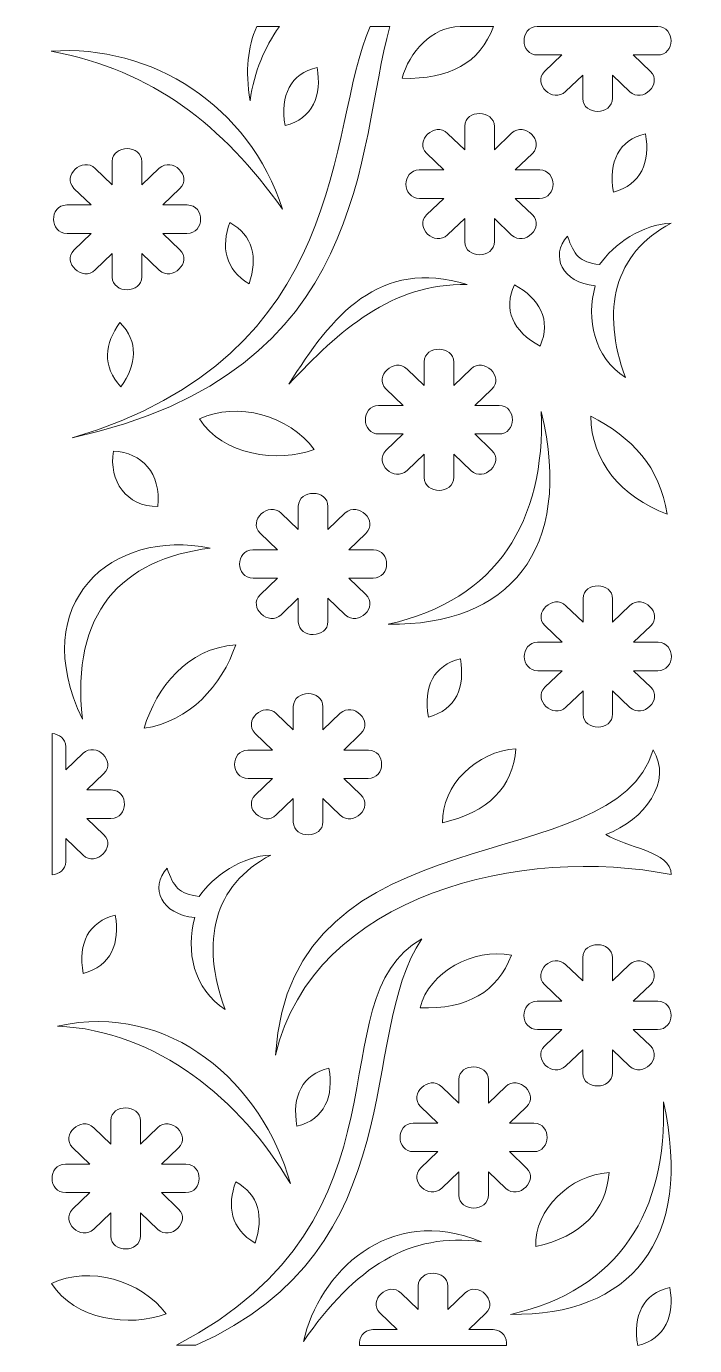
# Model space of a CAD drawing. Header units: centimetres. Extents: x -50 to 50, y -59 to 59.
# Drawn here: x -15.9 to 12.8, y 2.3 to 58.9 of the extents above; entities that cross this region are included whole.
import ezdxf

# ---------------------------------------------------------------- set-up
doc = ezdxf.new("R2010")
doc.units = ezdxf.units.CM
doc.header["$MEASUREMENT"] = 0
doc.layers.add('layer 1', color=7, linetype='Continuous')

msp = doc.modelspace()

# ---------------------------------------------------------------- linework, layer by layer
at = {"layer": 'layer 1', "color": 230, "lineweight": 9}
for points, knots in [([(-0.27877, 58.93306), (-1.72172, 53.65183), (-1.04862, 44.09969), (-13.89633, 41.28181), (-13.89633, 41.28181), (-1.88426, 44.84867), (-3.02375, 54.50193), (-1.1212, 58.93676), (-1.1212, 58.93676), (-1.1212, 58.93676), (-0.27877, 58.93306), (-0.27877, 58.93306)], [0, 0, 0, 0, 0.25, 0.25, 0.25, 0.25, 0.5, 0.5, 0.5, 0.5, 1, 1, 1, 1]), ([(-5.00724, 58.93885), (-5.66225, 57.97705), (-6.07431, 57.063), (-6.26466, 55.73972), (-6.26466, 55.73972), (-6.47348, 57.10562), (-6.36924, 58.00901), (-5.97789, 58.93997), (-5.97789, 58.93997), (-5.97789, 58.93997), (-5.00724, 58.93885), (-5.00724, 58.93885)], [0, 0, 0, 0, 0.25, 0.25, 0.25, 0.25, 0.5, 0.5, 0.5, 0.5, 1, 1, 1, 1]), ([(0.25876, 56.71321), (2.28162, 56.65053), (3.58669, 57.36659), (4.174, 58.93397), (4.174, 58.93397), (4.174, 58.93397), (2.73642, 58.93427), (2.73642, 58.93427), (2.73642, 58.93427), (1.53901, 58.93452), (0.53708, 57.81636), (0.25876, 56.71321)], [0, 0, 0, 0, 0.25, 0.25, 0.25, 0.25, 0.5, 0.5, 0.5, 0.5, 1, 1, 1, 1]), ([(10.1653, 58.9338), (10.1653, 58.9338), (7.09735, 58.9338), (7.09735, 58.9338), (7.09735, 58.9338), (7.09735, 58.9338), (6.04757, 58.9338), (6.04757, 58.9338), (6.04757, 58.9338), (5.28051, 58.91382), (5.29348, 57.71284), (6.063, 57.71284), (6.063, 57.71284), (6.063, 57.71284), (7.09734, 57.71284), (7.09734, 57.71284), (7.09734, 57.71284), (7.09734, 57.71284), (6.35504, 56.99966), (6.35504, 56.99966), (6.35504, 56.99966), (5.82734, 56.46442), (6.72039, 55.62399), (7.26455, 56.14679), (7.26455, 56.14679), (7.26455, 56.14679), (7.99592, 56.84949), (7.99592, 56.84949), (7.99592, 56.84949), (7.99592, 56.84949), (7.99592, 55.84089), (7.99592, 55.84089), (7.99592, 55.84089), (8.0167, 55.10391), (9.26672, 55.11637), (9.26672, 55.85572), (9.26672, 55.85572), (9.26672, 55.85572), (9.26672, 56.8495), (9.26672, 56.8495), (9.26672, 56.8495), (9.26672, 56.8495), (10.00902, 56.1363), (10.00902, 56.1363), (10.00902, 56.1363), (10.56609, 55.6293), (11.44083, 56.48733), (10.8967, 57.01012), (10.8967, 57.01012), (10.8967, 57.01012), (10.16531, 57.71284), (10.16531, 57.71284), (10.16531, 57.71284), (10.16531, 57.71284), (11.19966, 57.71284), (11.19966, 57.71284), (11.19966, 57.71284), (11.96917, 57.71284), (11.98216, 58.91382), (11.21509, 58.9338), (11.21509, 58.9338), (11.21509, 58.9338), (10.1653, 58.9338), (10.1653, 58.9338)], [0, 0, 0, 0, 0.05882353, 0.05882353, 0.05882353, 0.05882353, 0.11764706, 0.11764706, 0.11764706, 0.11764706, 0.17647059, 0.17647059, 0.17647059, 0.17647059, 0.23529412, 0.23529412, 0.23529412, 0.23529412, 0.29411765, 0.29411765, 0.29411765, 0.29411765, 0.35294118, 0.35294118, 0.35294118, 0.35294118, 0.41176471, 0.41176471, 0.41176471, 0.41176471, 0.47058824, 0.47058824, 0.47058824, 0.47058824, 0.52941176, 0.52941176, 0.52941176, 0.52941176, 0.58823529, 0.58823529, 0.58823529, 0.58823529, 0.64705882, 0.64705882, 0.64705882, 0.64705882, 0.70588235, 0.70588235, 0.70588235, 0.70588235, 0.76470588, 0.76470588, 0.76470588, 0.76470588, 0.82352941, 0.82352941, 0.82352941, 0.82352941, 0.88235294, 0.88235294, 0.88235294, 0.88235294, 1, 1, 1, 1]), ([(-14.79684, 57.87332), (-10.49512, 58.19495), (-6.29611, 55.53667), (-4.87497, 51.09894), (-4.87497, 51.09894), (-7.47031, 54.71029), (-10.38975, 57.04891), (-14.79684, 57.87332)], [0, 0, 0, 0, 0.33333333, 0.33333333, 0.33333333, 0.33333333, 1, 1, 1, 1]), ([(-4.76106, 54.68207), (-3.57064, 54.98423), (-3.17403, 55.98635), (-3.39073, 57.17419), (-3.39073, 57.17419), (-4.51949, 56.9102), (-4.99869, 55.98446), (-4.76106, 54.68207)], [0, 0, 0, 0, 0.33333333, 0.33333333, 0.33333333, 0.33333333, 1, 1, 1, 1]), ([(4.20764, 50.69799), (4.20764, 50.69799), (4.20764, 49.70421), (4.20764, 49.70421), (4.20764, 49.70421), (4.20764, 48.96487), (2.95762, 48.9524), (2.93685, 49.68938), (2.93685, 49.68938), (2.93685, 49.68938), (2.93685, 50.69798), (2.93685, 50.69798), (2.93685, 50.69798), (2.93685, 50.69798), (2.20546, 49.99528), (2.20546, 49.99528), (2.20546, 49.99528), (1.66132, 49.47248), (0.76826, 50.31292), (1.29596, 50.84815), (1.29596, 50.84815), (1.29596, 50.84815), (2.03826, 51.56134), (2.03826, 51.56134), (2.03826, 51.56134), (2.03826, 51.56134), (1.00392, 51.56133), (1.00392, 51.56133), (1.00392, 51.56133), (0.2344, 51.56133), (0.22143, 52.76233), (0.98849, 52.78229), (0.98849, 52.78229), (0.98849, 52.78229), (2.03828, 52.78229), (2.03828, 52.78229), (2.03828, 52.78229), (2.03828, 52.78229), (1.29595, 53.49548), (1.29595, 53.49548), (1.29595, 53.49548), (0.76824, 54.0307), (1.66131, 54.87113), (2.20545, 54.34834), (2.20545, 54.34834), (2.20545, 54.34834), (2.93685, 53.64563), (2.93685, 53.64563), (2.93685, 53.64563), (2.93685, 53.64563), (2.93685, 54.65424), (2.93685, 54.65424), (2.93685, 54.65424), (2.95762, 55.39122), (4.20764, 55.37875), (4.20764, 54.63941), (4.20764, 54.63941), (4.20764, 54.63941), (4.20764, 53.64563), (4.20764, 53.64563), (4.20764, 53.64563), (4.20764, 53.64563), (4.94995, 54.35882), (4.94995, 54.35882), (4.94995, 54.35882), (5.50702, 54.86584), (6.38176, 54.00779), (5.83762, 53.485), (5.83762, 53.485), (5.83762, 53.485), (5.10622, 52.78229), (5.10622, 52.78229), (5.10622, 52.78229), (5.10622, 52.78229), (6.15601, 52.78229), (6.15601, 52.78229), (6.15601, 52.78229), (6.92308, 52.76233), (6.9101, 51.56133), (6.14058, 51.56133), (6.14058, 51.56133), (6.14058, 51.56133), (5.10623, 51.56133), (5.10623, 51.56133), (5.10623, 51.56133), (5.10623, 51.56133), (5.83762, 50.85862), (5.83762, 50.85862), (5.83762, 50.85862), (6.38175, 50.33582), (5.50701, 49.47779), (4.94994, 49.98479), (4.94994, 49.98479), (4.94994, 49.98479), (4.20764, 50.69799), (4.20764, 50.69799)], [0, 0, 0, 0, 0.04, 0.04, 0.04, 0.04, 0.08, 0.08, 0.08, 0.08, 0.12, 0.12, 0.12, 0.12, 0.16, 0.16, 0.16, 0.16, 0.2, 0.2, 0.2, 0.2, 0.24, 0.24, 0.24, 0.24, 0.28, 0.28, 0.28, 0.28, 0.32, 0.32, 0.32, 0.32, 0.36, 0.36, 0.36, 0.36, 0.4, 0.4, 0.4, 0.4, 0.44, 0.44, 0.44, 0.44, 0.48, 0.48, 0.48, 0.48, 0.52, 0.52, 0.52, 0.52, 0.56, 0.56, 0.56, 0.56, 0.6, 0.6, 0.6, 0.6, 0.64, 0.64, 0.64, 0.64, 0.68, 0.68, 0.68, 0.68, 0.72, 0.72, 0.72, 0.72, 0.76, 0.76, 0.76, 0.76, 0.8, 0.8, 0.8, 0.8, 0.84, 0.84, 0.84, 0.84, 0.88, 0.88, 0.88, 0.88, 0.92, 0.92, 0.92, 0.92, 1, 1, 1, 1]), ([(-10.90265, 49.1931), (-10.90265, 49.1931), (-10.90265, 48.19931), (-10.90265, 48.19931), (-10.90265, 48.19931), (-10.90265, 47.45997), (-12.15267, 47.44751), (-12.17344, 48.18449), (-12.17344, 48.18449), (-12.17344, 48.18449), (-12.17344, 49.19309), (-12.17344, 49.19309), (-12.17344, 49.19309), (-12.17344, 49.19309), (-12.90483, 48.49039), (-12.90483, 48.49039), (-12.90483, 48.49039), (-13.44897, 47.96759), (-14.34203, 48.80802), (-13.81433, 49.34325), (-13.81433, 49.34325), (-13.81433, 49.34325), (-13.07203, 50.05644), (-13.07203, 50.05644), (-13.07203, 50.05644), (-13.07203, 50.05644), (-14.10637, 50.05644), (-14.10637, 50.05644), (-14.10637, 50.05644), (-14.87589, 50.05644), (-14.88886, 51.25743), (-14.1218, 51.27739), (-14.1218, 51.27739), (-14.1218, 51.27739), (-13.07201, 51.27739), (-13.07201, 51.27739), (-13.07201, 51.27739), (-13.07201, 51.27739), (-13.81433, 51.99058), (-13.81433, 51.99058), (-13.81433, 51.99058), (-14.34205, 52.52581), (-13.44897, 53.36624), (-12.90484, 52.84344), (-12.90484, 52.84344), (-12.90484, 52.84344), (-12.17344, 52.14074), (-12.17344, 52.14074), (-12.17344, 52.14074), (-12.17344, 52.14074), (-12.17344, 53.14934), (-12.17344, 53.14934), (-12.17344, 53.14934), (-12.15267, 53.88633), (-10.90265, 53.87385), (-10.90265, 53.13451), (-10.90265, 53.13451), (-10.90265, 53.13451), (-10.90265, 52.14074), (-10.90265, 52.14074), (-10.90265, 52.14074), (-10.90265, 52.14074), (-10.16034, 52.85393), (-10.16034, 52.85393), (-10.16034, 52.85393), (-9.60326, 53.36094), (-8.72853, 52.5029), (-9.27267, 51.9801), (-9.27267, 51.9801), (-9.27267, 51.9801), (-10.00407, 51.27739), (-10.00407, 51.27739), (-10.00407, 51.27739), (-10.00407, 51.27739), (-8.95428, 51.27739), (-8.95428, 51.27739), (-8.95428, 51.27739), (-8.18721, 51.25743), (-8.20018, 50.05644), (-8.96971, 50.05644), (-8.96971, 50.05644), (-8.96971, 50.05644), (-10.00406, 50.05644), (-10.00406, 50.05644), (-10.00406, 50.05644), (-10.00406, 50.05644), (-9.27267, 49.35373), (-9.27267, 49.35373), (-9.27267, 49.35373), (-8.72853, 48.83093), (-9.60328, 47.9729), (-10.16035, 48.4799), (-10.16035, 48.4799), (-10.16035, 48.4799), (-10.90265, 49.1931), (-10.90265, 49.1931)], [0, 0, 0, 0, 0.04, 0.04, 0.04, 0.04, 0.08, 0.08, 0.08, 0.08, 0.12, 0.12, 0.12, 0.12, 0.16, 0.16, 0.16, 0.16, 0.2, 0.2, 0.2, 0.2, 0.24, 0.24, 0.24, 0.24, 0.28, 0.28, 0.28, 0.28, 0.32, 0.32, 0.32, 0.32, 0.36, 0.36, 0.36, 0.36, 0.4, 0.4, 0.4, 0.4, 0.44, 0.44, 0.44, 0.44, 0.48, 0.48, 0.48, 0.48, 0.52, 0.52, 0.52, 0.52, 0.56, 0.56, 0.56, 0.56, 0.6, 0.6, 0.6, 0.6, 0.64, 0.64, 0.64, 0.64, 0.68, 0.68, 0.68, 0.68, 0.72, 0.72, 0.72, 0.72, 0.76, 0.76, 0.76, 0.76, 0.8, 0.8, 0.8, 0.8, 0.84, 0.84, 0.84, 0.84, 0.88, 0.88, 0.88, 0.88, 0.92, 0.92, 0.92, 0.92, 1, 1, 1, 1]), ([(9.31561, 51.83352), (10.50603, 52.13568), (10.90264, 53.1378), (10.68594, 54.32564), (10.68594, 54.32564), (9.55718, 54.06165), (9.07798, 53.13591), (9.31561, 51.83352)], [0, 0, 0, 0, 0.33333333, 0.33333333, 0.33333333, 0.33333333, 1, 1, 1, 1]), ([(-6.3025, 47.89166), (-5.93529, 49.02804), (-6.12286, 49.96455), (-7.13449, 50.52484), (-7.13449, 50.52484), (-7.5102, 49.48277), (-7.34603, 48.50657), (-6.3025, 47.89166)], [0, 0, 0, 0, 0.33333333, 0.33333333, 0.33333333, 0.33333333, 1, 1, 1, 1]), ([(8.72248, 48.71578), (7.82017, 48.836), (7.63626, 49.1261), (7.34116, 49.93843), (7.34116, 49.93843), (6.58837, 49.08202), (7.09501, 47.95034), (8.53637, 47.81104), (8.53637, 47.81104), (8.12671, 46.38175), (8.48548, 44.74338), (9.82816, 43.86759), (9.82816, 43.86759), (8.76732, 46.78307), (9.32486, 49.19338), (11.78578, 50.49757), (11.78578, 50.49757), (10.56826, 50.44721), (9.30354, 49.59452), (8.72248, 48.71578)], [0, 0, 0, 0, 0.16666667, 0.16666667, 0.16666667, 0.16666667, 0.33333333, 0.33333333, 0.33333333, 0.33333333, 0.5, 0.5, 0.5, 0.5, 0.66666667, 0.66666667, 0.66666667, 0.66666667, 1, 1, 1, 1]), ([(-4.59619, 43.58102), (-2.78788, 46.51808), (-0.71774, 49.0299), (3.03853, 47.85994), (3.03853, 47.85994), (-0.17562, 47.93397), (-2.47597, 45.87435), (-4.59619, 43.58102)], [0, 0, 0, 0, 0.33333333, 0.33333333, 0.33333333, 0.33333333, 1, 1, 1, 1]), ([(6.1659, 45.22397), (6.67137, 46.34331), (6.13473, 47.27796), (5.07067, 47.84865), (5.07067, 47.84865), (4.57377, 46.80133), (4.99921, 45.84968), (6.1659, 45.22397)], [0, 0, 0, 0, 0.33333333, 0.33333333, 0.33333333, 0.33333333, 1, 1, 1, 1]), ([(-11.79787, 43.47041), (-11.12114, 44.45441), (-11.03317, 45.40546), (-11.84243, 46.23155), (-11.84243, 46.23155), (-12.50035, 45.34036), (-12.62208, 44.35797), (-11.79787, 43.47041)], [0, 0, 0, 0, 0.33333333, 0.33333333, 0.33333333, 0.33333333, 1, 1, 1, 1]), ([(2.46669, 40.58673), (2.46669, 40.58673), (2.46669, 39.59295), (2.46669, 39.59295), (2.46669, 39.59295), (2.46669, 38.85361), (1.21667, 38.84114), (1.19589, 39.57813), (1.19589, 39.57813), (1.19589, 39.57813), (1.19589, 40.58673), (1.19589, 40.58673), (1.19589, 40.58673), (1.19589, 40.58673), (0.4645, 39.88402), (0.4645, 39.88402), (0.4645, 39.88402), (-0.07963, 39.36123), (-0.97269, 40.20166), (-0.44499, 40.73689), (-0.44499, 40.73689), (-0.44499, 40.73689), (0.29731, 41.45008), (0.29731, 41.45008), (0.29731, 41.45008), (0.29731, 41.45008), (-0.73703, 41.45007), (-0.73703, 41.45007), (-0.73703, 41.45007), (-1.50655, 41.45007), (-1.51953, 42.65107), (-0.75246, 42.67103), (-0.75246, 42.67103), (-0.75246, 42.67103), (0.29732, 42.67103), (0.29732, 42.67103), (0.29732, 42.67103), (0.29732, 42.67103), (-0.445, 43.38422), (-0.445, 43.38422), (-0.445, 43.38422), (-0.97271, 43.91945), (-0.07964, 44.75987), (0.4645, 44.23708), (0.4645, 44.23708), (0.4645, 44.23708), (1.1959, 43.53437), (1.1959, 43.53437), (1.1959, 43.53437), (1.1959, 43.53437), (1.19589, 44.54298), (1.19589, 44.54298), (1.19589, 44.54298), (1.21667, 45.27996), (2.46669, 45.26749), (2.46669, 44.52815), (2.46669, 44.52815), (2.46669, 44.52815), (2.46669, 43.53437), (2.46669, 43.53437), (2.46669, 43.53437), (2.46669, 43.53437), (3.209, 44.24757), (3.209, 44.24757), (3.209, 44.24757), (3.76607, 44.75458), (4.64081, 43.89653), (4.09667, 43.37374), (4.09667, 43.37374), (4.09667, 43.37374), (3.36527, 42.67103), (3.36527, 42.67103), (3.36527, 42.67103), (3.36527, 42.67103), (4.41506, 42.67103), (4.41506, 42.67103), (4.41506, 42.67103), (5.18212, 42.65107), (5.16915, 41.45007), (4.39963, 41.45007), (4.39963, 41.45007), (4.39963, 41.45007), (3.36528, 41.45007), (3.36528, 41.45007), (3.36528, 41.45007), (3.36528, 41.45007), (4.09666, 40.74736), (4.09666, 40.74736), (4.09666, 40.74736), (4.6408, 40.22457), (3.76606, 39.36653), (3.20898, 39.87354), (3.20898, 39.87354), (3.20898, 39.87354), (2.46669, 40.58673), (2.46669, 40.58673)], [0, 0, 0, 0, 0.04, 0.04, 0.04, 0.04, 0.08, 0.08, 0.08, 0.08, 0.12, 0.12, 0.12, 0.12, 0.16, 0.16, 0.16, 0.16, 0.2, 0.2, 0.2, 0.2, 0.24, 0.24, 0.24, 0.24, 0.28, 0.28, 0.28, 0.28, 0.32, 0.32, 0.32, 0.32, 0.36, 0.36, 0.36, 0.36, 0.4, 0.4, 0.4, 0.4, 0.44, 0.44, 0.44, 0.44, 0.48, 0.48, 0.48, 0.48, 0.52, 0.52, 0.52, 0.52, 0.56, 0.56, 0.56, 0.56, 0.6, 0.6, 0.6, 0.6, 0.64, 0.64, 0.64, 0.64, 0.68, 0.68, 0.68, 0.68, 0.72, 0.72, 0.72, 0.72, 0.76, 0.76, 0.76, 0.76, 0.8, 0.8, 0.8, 0.8, 0.84, 0.84, 0.84, 0.84, 0.88, 0.88, 0.88, 0.88, 0.92, 0.92, 0.92, 0.92, 1, 1, 1, 1]), ([(-8.43405, 42.09426), (-6.82105, 42.87014), (-4.57388, 42.23144), (-3.51553, 40.78942), (-3.51553, 40.78942), (-5.05727, 40.20148), (-7.45542, 40.53449), (-8.43405, 42.09426)], [0, 0, 0, 0, 0.33333333, 0.33333333, 0.33333333, 0.33333333, 1, 1, 1, 1]), ([(-0.33891, 33.29148), (4.78432, 33.20521), (7.6559, 36.41877), (6.22007, 42.41491), (6.22007, 42.41491), (6.39074, 37.72237), (4.34377, 34.33388), (-0.33891, 33.29148)], [0, 0, 0, 0, 0.33333333, 0.33333333, 0.33333333, 0.33333333, 1, 1, 1, 1]), ([(8.338, 42.21952), (8.36235, 40.25347), (9.65096, 38.76538), (11.62, 38.00548), (11.62, 38.00548), (11.30261, 40.03411), (10.10967, 41.311), (8.338, 42.21952)], [0, 0, 0, 0, 0.33333333, 0.33333333, 0.33333333, 0.33333333, 1, 1, 1, 1]), ([(-10.21587, 38.33875), (-11.56989, 38.32307), (-12.32845, 39.44372), (-12.12455, 40.71332), (-12.12455, 40.71332), (-10.88867, 40.65079), (-10.08116, 39.78086), (-10.21587, 38.33875)], [0, 0, 0, 0, 0.33333333, 0.33333333, 0.33333333, 0.33333333, 1, 1, 1, 1]), ([(-2.92629, 34.39982), (-2.92629, 34.39982), (-2.92629, 33.40604), (-2.92629, 33.40604), (-2.92629, 33.40604), (-2.92629, 32.6667), (-4.17631, 32.65424), (-4.19708, 33.39122), (-4.19708, 33.39122), (-4.19708, 33.39122), (-4.19708, 34.39982), (-4.19708, 34.39982), (-4.19708, 34.39982), (-4.19708, 34.39982), (-4.92847, 33.69711), (-4.92847, 33.69711), (-4.92847, 33.69711), (-5.47261, 33.17432), (-6.36567, 34.01475), (-5.83797, 34.54998), (-5.83797, 34.54998), (-5.83797, 34.54998), (-5.09567, 35.26317), (-5.09567, 35.26317), (-5.09567, 35.26317), (-5.09567, 35.26317), (-6.13001, 35.26316), (-6.13001, 35.26316), (-6.13001, 35.26316), (-6.89953, 35.26316), (-6.9125, 36.46416), (-6.14544, 36.48412), (-6.14544, 36.48412), (-6.14544, 36.48412), (-5.09565, 36.48412), (-5.09565, 36.48412), (-5.09565, 36.48412), (-5.09565, 36.48412), (-5.83798, 37.19731), (-5.83798, 37.19731), (-5.83798, 37.19731), (-6.36569, 37.73254), (-5.47262, 38.57297), (-4.92848, 38.05017), (-4.92848, 38.05017), (-4.92848, 38.05017), (-4.19708, 37.34747), (-4.19708, 37.34747), (-4.19708, 37.34747), (-4.19708, 37.34747), (-4.19708, 38.35607), (-4.19708, 38.35607), (-4.19708, 38.35607), (-4.17631, 39.09305), (-2.92629, 39.08058), (-2.92629, 38.34124), (-2.92629, 38.34124), (-2.92629, 38.34124), (-2.92629, 37.34747), (-2.92629, 37.34747), (-2.92629, 37.34747), (-2.92629, 37.34747), (-2.18398, 38.06066), (-2.18398, 38.06066), (-2.18398, 38.06066), (-1.6269, 38.56767), (-0.75217, 37.70963), (-1.29631, 37.18683), (-1.29631, 37.18683), (-1.29631, 37.18683), (-2.02771, 36.48412), (-2.02771, 36.48412), (-2.02771, 36.48412), (-2.02771, 36.48412), (-0.97792, 36.48412), (-0.97792, 36.48412), (-0.97792, 36.48412), (-0.21085, 36.46416), (-0.22383, 35.26316), (-0.99335, 35.26316), (-0.99335, 35.26316), (-0.99335, 35.26316), (-2.0277, 35.26316), (-2.0277, 35.26316), (-2.0277, 35.26316), (-2.0277, 35.26316), (-1.29631, 34.56046), (-1.29631, 34.56046), (-1.29631, 34.56046), (-0.75217, 34.03766), (-1.62692, 33.17962), (-2.18399, 33.68663), (-2.18399, 33.68663), (-2.18399, 33.68663), (-2.92629, 34.39982), (-2.92629, 34.39982)], [0, 0, 0, 0, 0.04, 0.04, 0.04, 0.04, 0.08, 0.08, 0.08, 0.08, 0.12, 0.12, 0.12, 0.12, 0.16, 0.16, 0.16, 0.16, 0.2, 0.2, 0.2, 0.2, 0.24, 0.24, 0.24, 0.24, 0.28, 0.28, 0.28, 0.28, 0.32, 0.32, 0.32, 0.32, 0.36, 0.36, 0.36, 0.36, 0.4, 0.4, 0.4, 0.4, 0.44, 0.44, 0.44, 0.44, 0.48, 0.48, 0.48, 0.48, 0.52, 0.52, 0.52, 0.52, 0.56, 0.56, 0.56, 0.56, 0.6, 0.6, 0.6, 0.6, 0.64, 0.64, 0.64, 0.64, 0.68, 0.68, 0.68, 0.68, 0.72, 0.72, 0.72, 0.72, 0.76, 0.76, 0.76, 0.76, 0.8, 0.8, 0.8, 0.8, 0.84, 0.84, 0.84, 0.84, 0.88, 0.88, 0.88, 0.88, 0.92, 0.92, 0.92, 0.92, 1, 1, 1, 1]), ([(-13.45087, 29.2137), (-15.85286, 34.20797), (-12.19274, 37.42387), (-7.97057, 36.55137), (-7.97057, 36.55137), (-11.77543, 36.08453), (-13.95976, 33.76647), (-13.45087, 29.2137)], [0, 0, 0, 0, 0.33333333, 0.33333333, 0.33333333, 0.33333333, 1, 1, 1, 1]), ([(9.27903, 30.42984), (9.27903, 30.42984), (9.27903, 29.43606), (9.27903, 29.43606), (9.27903, 29.43606), (9.27903, 28.69672), (8.02901, 28.68425), (8.00823, 29.42123), (8.00823, 29.42123), (8.00823, 29.42123), (8.00823, 30.42983), (8.00823, 30.42983), (8.00823, 30.42983), (8.00823, 30.42983), (7.27685, 29.72713), (7.27685, 29.72713), (7.27685, 29.72713), (6.73271, 29.20433), (5.83965, 30.04477), (6.36735, 30.57999), (6.36735, 30.57999), (6.36735, 30.57999), (7.10965, 31.29318), (7.10965, 31.29318), (7.10965, 31.29318), (7.10965, 31.29318), (6.07531, 31.29318), (6.07531, 31.29318), (6.07531, 31.29318), (5.30579, 31.29318), (5.29281, 32.49417), (6.05988, 32.51413), (6.05988, 32.51413), (6.05988, 32.51413), (7.10966, 32.51413), (7.10966, 32.51413), (7.10966, 32.51413), (7.10966, 32.51413), (6.36734, 33.22732), (6.36734, 33.22732), (6.36734, 33.22732), (5.83963, 33.76255), (6.7327, 34.60298), (7.27684, 34.08018), (7.27684, 34.08018), (7.27684, 34.08018), (8.00824, 33.37748), (8.00824, 33.37748), (8.00824, 33.37748), (8.00824, 33.37748), (8.00823, 34.38609), (8.00823, 34.38609), (8.00823, 34.38609), (8.02901, 35.12307), (9.27903, 35.1106), (9.27903, 34.37126), (9.27903, 34.37126), (9.27903, 34.37126), (9.27903, 33.37748), (9.27903, 33.37748), (9.27903, 33.37748), (9.27903, 33.37748), (10.02134, 34.09067), (10.02134, 34.09067), (10.02134, 34.09067), (10.57841, 34.59769), (11.45315, 33.73964), (10.90901, 33.21684), (10.90901, 33.21684), (10.90901, 33.21684), (10.17761, 32.51413), (10.17761, 32.51413), (10.17761, 32.51413), (10.17761, 32.51413), (11.2274, 32.51413), (11.2274, 32.51413), (11.2274, 32.51413), (11.99447, 32.49417), (11.98149, 31.29318), (11.21197, 31.29318), (11.21197, 31.29318), (11.21197, 31.29318), (10.17762, 31.29318), (10.17762, 31.29318), (10.17762, 31.29318), (10.17762, 31.29318), (10.90901, 30.59047), (10.90901, 30.59047), (10.90901, 30.59047), (11.45314, 30.06767), (10.5784, 29.20964), (10.02133, 29.71664), (10.02133, 29.71664), (10.02133, 29.71664), (9.27903, 30.42984), (9.27903, 30.42984)], [0, 0, 0, 0, 0.04, 0.04, 0.04, 0.04, 0.08, 0.08, 0.08, 0.08, 0.12, 0.12, 0.12, 0.12, 0.16, 0.16, 0.16, 0.16, 0.2, 0.2, 0.2, 0.2, 0.24, 0.24, 0.24, 0.24, 0.28, 0.28, 0.28, 0.28, 0.32, 0.32, 0.32, 0.32, 0.36, 0.36, 0.36, 0.36, 0.4, 0.4, 0.4, 0.4, 0.44, 0.44, 0.44, 0.44, 0.48, 0.48, 0.48, 0.48, 0.52, 0.52, 0.52, 0.52, 0.56, 0.56, 0.56, 0.56, 0.6, 0.6, 0.6, 0.6, 0.64, 0.64, 0.64, 0.64, 0.68, 0.68, 0.68, 0.68, 0.72, 0.72, 0.72, 0.72, 0.76, 0.76, 0.76, 0.76, 0.8, 0.8, 0.8, 0.8, 0.84, 0.84, 0.84, 0.84, 0.88, 0.88, 0.88, 0.88, 0.92, 0.92, 0.92, 0.92, 1, 1, 1, 1]), ([(-10.81153, 28.82288), (-10.25218, 30.59713), (-8.97376, 32.24399), (-6.87506, 32.40925), (-6.87506, 32.40925), (-7.47713, 30.65364), (-8.86278, 29.10561), (-10.81153, 28.82288)], [0, 0, 0, 0, 0.33333333, 0.33333333, 0.33333333, 0.33333333, 1, 1, 1, 1]), ([(1.38005, 29.30568), (2.57047, 29.60784), (2.96708, 30.60996), (2.75038, 31.7978), (2.75038, 31.7978), (1.62162, 31.53381), (1.14242, 30.60807), (1.38005, 29.30568)], [0, 0, 0, 0, 0.33333333, 0.33333333, 0.33333333, 0.33333333, 1, 1, 1, 1]), ([(-3.14005, 25.80491), (-3.14005, 25.80491), (-3.14005, 24.81112), (-3.14005, 24.81112), (-3.14005, 24.81112), (-3.14005, 24.07178), (-4.39007, 24.05932), (-4.41084, 24.7963), (-4.41084, 24.7963), (-4.41084, 24.7963), (-4.41084, 25.8049), (-4.41084, 25.8049), (-4.41084, 25.8049), (-4.41084, 25.8049), (-5.14223, 25.1022), (-5.14223, 25.1022), (-5.14223, 25.1022), (-5.68637, 24.5794), (-6.57943, 25.41983), (-6.05173, 25.95506), (-6.05173, 25.95506), (-6.05173, 25.95506), (-5.30943, 26.66825), (-5.30943, 26.66825), (-5.30943, 26.66825), (-5.30943, 26.66825), (-6.34377, 26.66825), (-6.34377, 26.66825), (-6.34377, 26.66825), (-7.11329, 26.66825), (-7.12626, 27.86924), (-6.3592, 27.8892), (-6.3592, 27.8892), (-6.3592, 27.8892), (-5.30941, 27.8892), (-5.30941, 27.8892), (-5.30941, 27.8892), (-5.30941, 27.8892), (-6.05174, 28.60239), (-6.05174, 28.60239), (-6.05174, 28.60239), (-6.57945, 29.13762), (-5.68638, 29.97805), (-5.14224, 29.45525), (-5.14224, 29.45525), (-5.14224, 29.45525), (-4.41084, 28.75255), (-4.41084, 28.75255), (-4.41084, 28.75255), (-4.41084, 28.75255), (-4.41084, 29.76115), (-4.41084, 29.76115), (-4.41084, 29.76115), (-4.39007, 30.49814), (-3.14005, 30.48566), (-3.14005, 29.74632), (-3.14005, 29.74632), (-3.14005, 29.74632), (-3.14005, 28.75255), (-3.14005, 28.75255), (-3.14005, 28.75255), (-3.14005, 28.75255), (-2.39774, 29.46574), (-2.39774, 29.46574), (-2.39774, 29.46574), (-1.84066, 29.97275), (-0.96593, 29.11471), (-1.51007, 28.59191), (-1.51007, 28.59191), (-1.51007, 28.59191), (-2.24147, 27.8892), (-2.24147, 27.8892), (-2.24147, 27.8892), (-2.24147, 27.8892), (-1.19168, 27.8892), (-1.19168, 27.8892), (-1.19168, 27.8892), (-0.42461, 27.86924), (-0.43759, 26.66825), (-1.20711, 26.66825), (-1.20711, 26.66825), (-1.20711, 26.66825), (-2.24146, 26.66825), (-2.24146, 26.66825), (-2.24146, 26.66825), (-2.24146, 26.66825), (-1.51007, 25.96554), (-1.51007, 25.96554), (-1.51007, 25.96554), (-0.96593, 25.44274), (-1.84068, 24.58471), (-2.39775, 25.09171), (-2.39775, 25.09171), (-2.39775, 25.09171), (-3.14005, 25.80491), (-3.14005, 25.80491)], [0, 0, 0, 0, 0.04, 0.04, 0.04, 0.04, 0.08, 0.08, 0.08, 0.08, 0.12, 0.12, 0.12, 0.12, 0.16, 0.16, 0.16, 0.16, 0.2, 0.2, 0.2, 0.2, 0.24, 0.24, 0.24, 0.24, 0.28, 0.28, 0.28, 0.28, 0.32, 0.32, 0.32, 0.32, 0.36, 0.36, 0.36, 0.36, 0.4, 0.4, 0.4, 0.4, 0.44, 0.44, 0.44, 0.44, 0.48, 0.48, 0.48, 0.48, 0.52, 0.52, 0.52, 0.52, 0.56, 0.56, 0.56, 0.56, 0.6, 0.6, 0.6, 0.6, 0.64, 0.64, 0.64, 0.64, 0.68, 0.68, 0.68, 0.68, 0.72, 0.72, 0.72, 0.72, 0.76, 0.76, 0.76, 0.76, 0.8, 0.8, 0.8, 0.8, 0.84, 0.84, 0.84, 0.84, 0.88, 0.88, 0.88, 0.88, 0.92, 0.92, 0.92, 0.92, 1, 1, 1, 1]), ([(-14.75085, 22.53792), (-14.45073, 22.55702), (-14.16569, 22.74433), (-14.16569, 23.09737), (-14.16569, 23.09737), (-14.16569, 23.09737), (-14.16569, 24.09116), (-14.16569, 24.09116), (-14.16569, 24.09116), (-14.16569, 24.09116), (-13.4234, 23.37796), (-13.4234, 23.37796), (-13.4234, 23.37796), (-12.86631, 22.87096), (-11.99157, 23.72898), (-12.53571, 24.25179), (-12.53571, 24.25179), (-12.53571, 24.25179), (-13.2671, 24.9545), (-13.2671, 24.9545), (-13.2671, 24.9545), (-13.2671, 24.9545), (-12.23275, 24.9545), (-12.23275, 24.9545), (-12.23275, 24.9545), (-11.46324, 24.9545), (-11.45025, 26.15548), (-12.21732, 26.17544), (-12.21732, 26.17544), (-12.21732, 26.17544), (-13.26712, 26.17544), (-13.26712, 26.17544), (-13.26712, 26.17544), (-13.26712, 26.17544), (-12.53571, 26.87815), (-12.53571, 26.87815), (-12.53571, 26.87815), (-11.99157, 27.40096), (-12.8663, 28.259), (-13.42338, 27.75199), (-13.42338, 27.75199), (-13.42338, 27.75199), (-14.16569, 27.0388), (-14.16569, 27.0388), (-14.16569, 27.0388), (-14.16569, 27.0388), (-14.16569, 28.03257), (-14.16569, 28.03257), (-14.16569, 28.03257), (-14.16569, 28.38561), (-14.45073, 28.57293), (-14.75085, 28.59202), (-14.75085, 28.59202), (-14.75085, 28.59202), (-14.75085, 28.59202), (-14.75085, 22.53792)], [0, 0, 0, 0, 0.06666667, 0.06666667, 0.06666667, 0.06666667, 0.13333333, 0.13333333, 0.13333333, 0.13333333, 0.2, 0.2, 0.2, 0.2, 0.26666667, 0.26666667, 0.26666667, 0.26666667, 0.33333333, 0.33333333, 0.33333333, 0.33333333, 0.4, 0.4, 0.4, 0.4, 0.46666667, 0.46666667, 0.46666667, 0.46666667, 0.53333333, 0.53333333, 0.53333333, 0.53333333, 0.6, 0.6, 0.6, 0.6, 0.66666667, 0.66666667, 0.66666667, 0.66666667, 0.73333333, 0.73333333, 0.73333333, 0.73333333, 0.8, 0.8, 0.8, 0.8, 0.86666667, 0.86666667, 0.86666667, 0.86666667, 1, 1, 1, 1]), ([(-5.16868, 14.79632), (-3.56463, 21.73381), (5.48758, 23.81009), (11.78503, 22.54615), (11.78503, 22.54615), (11.81561, 23.5473), (9.80852, 23.71324), (8.98877, 24.26183), (8.98877, 24.26183), (10.66557, 24.8912), (11.85033, 26.55007), (11.01468, 27.90051), (11.01468, 27.90051), (9.42811, 22.25728), (-4.56577, 25.39824), (-5.16868, 14.79632)], [0, 0, 0, 0, 0.2, 0.2, 0.2, 0.2, 0.4, 0.4, 0.4, 0.4, 0.6, 0.6, 0.6, 0.6, 1, 1, 1, 1]), ([(1.9858, 24.76576), (3.95282, 25.22356), (5.00187, 26.28296), (5.13295, 27.94405), (5.13295, 27.94405), (3.4693, 27.84337), (1.9325, 26.36157), (1.9858, 24.76576)], [0, 0, 0, 0, 0.33333333, 0.33333333, 0.33333333, 0.33333333, 1, 1, 1, 1]), ([(-8.4436, 21.60199), (-9.34591, 21.7222), (-9.52982, 22.01231), (-9.82493, 22.82463), (-9.82493, 22.82463), (-10.57771, 21.96823), (-10.07107, 20.83655), (-8.62971, 20.69724), (-8.62971, 20.69724), (-9.03938, 19.26796), (-8.6806, 17.62958), (-7.33792, 16.7538), (-7.33792, 16.7538), (-8.39876, 19.66927), (-7.84122, 22.07959), (-5.3803, 23.38378), (-5.3803, 23.38378), (-6.59782, 23.33342), (-7.86255, 22.48072), (-8.4436, 21.60199)], [0, 0, 0, 0, 0.16666667, 0.16666667, 0.16666667, 0.16666667, 0.33333333, 0.33333333, 0.33333333, 0.33333333, 0.5, 0.5, 0.5, 0.5, 0.66666667, 0.66666667, 0.66666667, 0.66666667, 1, 1, 1, 1]), ([(-13.41487, 18.30652), (-12.22445, 18.60868), (-11.82784, 19.6108), (-12.04454, 20.79864), (-12.04454, 20.79864), (-13.1733, 20.53465), (-13.6525, 19.60891), (-13.41487, 18.30652)], [0, 0, 0, 0, 0.33333333, 0.33333333, 0.33333333, 0.33333333, 1, 1, 1, 1]), ([(-8.58584, 2.34854), (0.84129, 6.5795), (-1.71536, 15.60844), (1.09925, 19.78904), (1.09925, 19.78904), (-3.52213, 17.18537), (1.13494, 7.85131), (-9.41499, 2.35711), (-9.41499, 2.35711), (-9.41499, 2.35711), (-8.58584, 2.34854), (-8.58584, 2.34854)], [0, 0, 0, 0, 0.25, 0.25, 0.25, 0.25, 0.5, 0.5, 0.5, 0.5, 1, 1, 1, 1]), ([(1.02076, 16.82326), (3.04362, 16.76058), (4.34869, 17.51289), (4.936, 19.08027), (4.936, 19.08027), (3.30464, 19.40942), (1.41226, 18.37496), (1.02076, 16.82326)], [0, 0, 0, 0, 0.33333333, 0.33333333, 0.33333333, 0.33333333, 1, 1, 1, 1]), ([(9.26604, 15.03101), (9.26604, 15.03101), (9.26604, 14.03723), (9.26604, 14.03723), (9.26604, 14.03723), (9.26604, 13.29789), (8.01602, 13.28542), (7.99525, 14.0224), (7.99525, 14.0224), (7.99525, 14.0224), (7.99525, 15.031), (7.99525, 15.031), (7.99525, 15.031), (7.99525, 15.031), (7.26386, 14.3283), (7.26386, 14.3283), (7.26386, 14.3283), (6.71972, 13.8055), (5.82666, 14.64594), (6.35436, 15.18117), (6.35436, 15.18117), (6.35436, 15.18117), (7.09666, 15.89436), (7.09666, 15.89436), (7.09666, 15.89436), (7.09666, 15.89436), (6.06232, 15.89435), (6.06232, 15.89435), (6.06232, 15.89435), (5.2928, 15.89435), (5.27983, 17.09535), (6.04689, 17.1153), (6.04689, 17.1153), (6.04689, 17.1153), (7.09668, 17.1153), (7.09668, 17.1153), (7.09668, 17.1153), (7.09668, 17.1153), (6.35436, 17.8285), (6.35436, 17.8285), (6.35436, 17.8285), (5.82664, 18.36372), (6.71972, 19.20415), (7.26385, 18.68136), (7.26385, 18.68136), (7.26385, 18.68136), (7.99525, 17.97865), (7.99525, 17.97865), (7.99525, 17.97865), (7.99525, 17.97865), (7.99525, 18.98726), (7.99525, 18.98726), (7.99525, 18.98726), (8.01602, 19.72424), (9.26604, 19.71177), (9.26604, 18.97243), (9.26604, 18.97243), (9.26604, 18.97243), (9.26604, 17.97865), (9.26604, 17.97865), (9.26604, 17.97865), (9.26604, 17.97865), (10.00835, 18.69184), (10.00835, 18.69184), (10.00835, 18.69184), (10.56543, 19.19886), (11.44016, 18.34081), (10.89602, 17.81801), (10.89602, 17.81801), (10.89602, 17.81801), (10.16462, 17.1153), (10.16462, 17.1153), (10.16462, 17.1153), (10.16462, 17.1153), (11.21441, 17.1153), (11.21441, 17.1153), (11.21441, 17.1153), (11.98148, 17.09535), (11.96851, 15.89435), (11.19898, 15.89435), (11.19898, 15.89435), (11.19898, 15.89435), (10.16463, 15.89435), (10.16463, 15.89435), (10.16463, 15.89435), (10.16463, 15.89435), (10.89602, 15.19164), (10.89602, 15.19164), (10.89602, 15.19164), (11.44016, 14.66884), (10.56541, 13.81081), (10.00834, 14.31781), (10.00834, 14.31781), (10.00834, 14.31781), (9.26604, 15.03101), (9.26604, 15.03101)], [0, 0, 0, 0, 0.04, 0.04, 0.04, 0.04, 0.08, 0.08, 0.08, 0.08, 0.12, 0.12, 0.12, 0.12, 0.16, 0.16, 0.16, 0.16, 0.2, 0.2, 0.2, 0.2, 0.24, 0.24, 0.24, 0.24, 0.28, 0.28, 0.28, 0.28, 0.32, 0.32, 0.32, 0.32, 0.36, 0.36, 0.36, 0.36, 0.4, 0.4, 0.4, 0.4, 0.44, 0.44, 0.44, 0.44, 0.48, 0.48, 0.48, 0.48, 0.52, 0.52, 0.52, 0.52, 0.56, 0.56, 0.56, 0.56, 0.6, 0.6, 0.6, 0.6, 0.64, 0.64, 0.64, 0.64, 0.68, 0.68, 0.68, 0.68, 0.72, 0.72, 0.72, 0.72, 0.76, 0.76, 0.76, 0.76, 0.8, 0.8, 0.8, 0.8, 0.84, 0.84, 0.84, 0.84, 0.88, 0.88, 0.88, 0.88, 0.92, 0.92, 0.92, 0.92, 1, 1, 1, 1]), ([(-14.51418, 16.04289), (-9.69885, 17.11783), (-5.73213, 13.59539), (-4.53799, 9.28568), (-4.53799, 9.28568), (-6.65531, 12.88652), (-10.26006, 15.85508), (-14.51418, 16.04289)], [0, 0, 0, 0, 0.33333333, 0.33333333, 0.33333333, 0.33333333, 1, 1, 1, 1]), ([(-4.25306, 11.74412), (-3.06264, 12.04628), (-2.66603, 13.04841), (-2.88273, 14.23624), (-2.88273, 14.23624), (-4.01149, 13.97225), (-4.49069, 13.04651), (-4.25306, 11.74412)], [0, 0, 0, 0, 0.33333333, 0.33333333, 0.33333333, 0.33333333, 1, 1, 1, 1]), ([(3.95364, 9.79204), (3.95364, 9.79204), (3.95364, 8.79826), (3.95364, 8.79826), (3.95364, 8.79826), (3.95364, 8.05892), (2.70362, 8.04646), (2.68285, 8.78344), (2.68285, 8.78344), (2.68285, 8.78344), (2.68285, 9.79204), (2.68285, 9.79204), (2.68285, 9.79204), (2.68285, 9.79204), (1.95146, 9.08933), (1.95146, 9.08933), (1.95146, 9.08933), (1.40732, 8.56654), (0.51426, 9.40697), (1.04196, 9.9422), (1.04196, 9.9422), (1.04196, 9.9422), (1.78426, 10.65539), (1.78426, 10.65539), (1.78426, 10.65539), (1.78426, 10.65539), (0.74992, 10.65538), (0.74992, 10.65538), (0.74992, 10.65538), (-0.0196, 10.65538), (-0.03257, 11.85638), (0.73449, 11.87634), (0.73449, 11.87634), (0.73449, 11.87634), (1.78428, 11.87634), (1.78428, 11.87634), (1.78428, 11.87634), (1.78428, 11.87634), (1.04195, 12.58953), (1.04195, 12.58953), (1.04195, 12.58953), (0.51424, 13.12476), (1.40731, 13.96519), (1.95145, 13.44239), (1.95145, 13.44239), (1.95145, 13.44239), (2.68285, 12.73969), (2.68285, 12.73969), (2.68285, 12.73969), (2.68285, 12.73969), (2.68285, 13.74829), (2.68285, 13.74829), (2.68285, 13.74829), (2.70362, 14.48527), (3.95364, 14.4728), (3.95364, 13.73346), (3.95364, 13.73346), (3.95364, 13.73346), (3.95364, 12.73969), (3.95364, 12.73969), (3.95364, 12.73969), (3.95364, 12.73969), (4.69595, 13.45288), (4.69595, 13.45288), (4.69595, 13.45288), (5.25302, 13.95989), (6.12776, 13.10185), (5.58362, 12.57905), (5.58362, 12.57905), (5.58362, 12.57905), (4.85222, 11.87634), (4.85222, 11.87634), (4.85222, 11.87634), (4.85222, 11.87634), (5.90201, 11.87634), (5.90201, 11.87634), (5.90201, 11.87634), (6.66908, 11.85638), (6.6561, 10.65538), (5.88658, 10.65538), (5.88658, 10.65538), (5.88658, 10.65538), (4.85223, 10.65538), (4.85223, 10.65538), (4.85223, 10.65538), (4.85223, 10.65538), (5.58362, 9.95268), (5.58362, 9.95268), (5.58362, 9.95268), (6.12775, 9.42988), (5.25301, 8.57184), (4.69594, 9.07885), (4.69594, 9.07885), (4.69594, 9.07885), (3.95364, 9.79204), (3.95364, 9.79204)], [0, 0, 0, 0, 0.04, 0.04, 0.04, 0.04, 0.08, 0.08, 0.08, 0.08, 0.12, 0.12, 0.12, 0.12, 0.16, 0.16, 0.16, 0.16, 0.2, 0.2, 0.2, 0.2, 0.24, 0.24, 0.24, 0.24, 0.28, 0.28, 0.28, 0.28, 0.32, 0.32, 0.32, 0.32, 0.36, 0.36, 0.36, 0.36, 0.4, 0.4, 0.4, 0.4, 0.44, 0.44, 0.44, 0.44, 0.48, 0.48, 0.48, 0.48, 0.52, 0.52, 0.52, 0.52, 0.56, 0.56, 0.56, 0.56, 0.6, 0.6, 0.6, 0.6, 0.64, 0.64, 0.64, 0.64, 0.68, 0.68, 0.68, 0.68, 0.72, 0.72, 0.72, 0.72, 0.76, 0.76, 0.76, 0.76, 0.8, 0.8, 0.8, 0.8, 0.84, 0.84, 0.84, 0.84, 0.88, 0.88, 0.88, 0.88, 0.92, 0.92, 0.92, 0.92, 1, 1, 1, 1]), ([(-10.96453, 8.03333), (-10.96453, 8.03333), (-10.96453, 7.03955), (-10.96453, 7.03955), (-10.96453, 7.03955), (-10.96453, 6.30021), (-12.21455, 6.28774), (-12.23532, 7.02472), (-12.23532, 7.02472), (-12.23532, 7.02472), (-12.23532, 8.03332), (-12.23532, 8.03332), (-12.23532, 8.03332), (-12.23532, 8.03332), (-12.96671, 7.33062), (-12.96671, 7.33062), (-12.96671, 7.33062), (-13.51085, 6.80782), (-14.40391, 7.64826), (-13.87621, 8.18349), (-13.87621, 8.18349), (-13.87621, 8.18349), (-13.13391, 8.89668), (-13.13391, 8.89668), (-13.13391, 8.89668), (-13.13391, 8.89668), (-14.16825, 8.89667), (-14.16825, 8.89667), (-14.16825, 8.89667), (-14.93777, 8.89667), (-14.95074, 10.09767), (-14.18368, 10.11762), (-14.18368, 10.11762), (-14.18368, 10.11762), (-13.13389, 10.11762), (-13.13389, 10.11762), (-13.13389, 10.11762), (-13.13389, 10.11762), (-13.87621, 10.83082), (-13.87621, 10.83082), (-13.87621, 10.83082), (-14.40393, 11.36604), (-13.51085, 12.20647), (-12.96672, 11.68367), (-12.96672, 11.68367), (-12.96672, 11.68367), (-12.23532, 10.98097), (-12.23532, 10.98097), (-12.23532, 10.98097), (-12.23532, 10.98097), (-12.23532, 11.98958), (-12.23532, 11.98958), (-12.23532, 11.98958), (-12.21455, 12.72656), (-10.96453, 12.71409), (-10.96453, 11.97475), (-10.96453, 11.97475), (-10.96453, 11.97475), (-10.96453, 10.98097), (-10.96453, 10.98097), (-10.96453, 10.98097), (-10.96453, 10.98097), (-10.22222, 11.69416), (-10.22222, 11.69416), (-10.22222, 11.69416), (-9.66514, 12.20118), (-8.79041, 11.34313), (-9.33455, 10.82033), (-9.33455, 10.82033), (-9.33455, 10.82033), (-10.06595, 10.11762), (-10.06595, 10.11762), (-10.06595, 10.11762), (-10.06595, 10.11762), (-9.01616, 10.11762), (-9.01616, 10.11762), (-9.01616, 10.11762), (-8.24909, 10.09767), (-8.26206, 8.89667), (-9.03159, 8.89667), (-9.03159, 8.89667), (-9.03159, 8.89667), (-10.06594, 8.89667), (-10.06594, 8.89667), (-10.06594, 8.89667), (-10.06594, 8.89667), (-9.33455, 8.19396), (-9.33455, 8.19396), (-9.33455, 8.19396), (-8.79041, 7.67116), (-9.66516, 6.81313), (-10.22223, 7.32013), (-10.22223, 7.32013), (-10.22223, 7.32013), (-10.96453, 8.03333), (-10.96453, 8.03333)], [0, 0, 0, 0, 0.04, 0.04, 0.04, 0.04, 0.08, 0.08, 0.08, 0.08, 0.12, 0.12, 0.12, 0.12, 0.16, 0.16, 0.16, 0.16, 0.2, 0.2, 0.2, 0.2, 0.24, 0.24, 0.24, 0.24, 0.28, 0.28, 0.28, 0.28, 0.32, 0.32, 0.32, 0.32, 0.36, 0.36, 0.36, 0.36, 0.4, 0.4, 0.4, 0.4, 0.44, 0.44, 0.44, 0.44, 0.48, 0.48, 0.48, 0.48, 0.52, 0.52, 0.52, 0.52, 0.56, 0.56, 0.56, 0.56, 0.6, 0.6, 0.6, 0.6, 0.64, 0.64, 0.64, 0.64, 0.68, 0.68, 0.68, 0.68, 0.72, 0.72, 0.72, 0.72, 0.76, 0.76, 0.76, 0.76, 0.8, 0.8, 0.8, 0.8, 0.84, 0.84, 0.84, 0.84, 0.88, 0.88, 0.88, 0.88, 0.92, 0.92, 0.92, 0.92, 1, 1, 1, 1]), ([(4.89401, 3.67404), (10.00023, 3.58784), (12.79196, 6.80132), (11.453, 12.79747), (11.453, 12.79747), (11.62366, 8.10493), (9.57669, 4.71644), (4.89401, 3.67404)], [0, 0, 0, 0, 0.33333333, 0.33333333, 0.33333333, 0.33333333, 1, 1, 1, 1]), ([(5.97904, 6.57852), (7.94606, 7.03632), (8.9951, 8.09572), (9.12619, 9.75681), (9.12619, 9.75681), (7.46254, 9.65613), (5.92574, 8.17433), (5.97904, 6.57852)], [0, 0, 0, 0, 0.33333333, 0.33333333, 0.33333333, 0.33333333, 1, 1, 1, 1]), ([(-6.0485, 6.73171), (-5.68129, 7.8681), (-5.86886, 8.80461), (-6.88049, 9.36489), (-6.88049, 9.36489), (-7.2562, 8.32282), (-7.09203, 7.34662), (-6.0485, 6.73171)], [0, 0, 0, 0, 0.33333333, 0.33333333, 0.33333333, 0.33333333, 1, 1, 1, 1]), ([(-3.97117, 2.50952), (-3.34413, 5.42947), (-0.33239, 8.43778), (3.66355, 6.78844), (3.66355, 6.78844), (0.60453, 7.22101), (-1.79958, 5.6931), (-3.97117, 2.50952)], [0, 0, 0, 0, 0.33333333, 0.33333333, 0.33333333, 0.33333333, 1, 1, 1, 1]), ([(-14.7801, 4.9996), (-13.16709, 5.77547), (-10.91993, 5.13678), (-9.86157, 3.69476), (-9.86157, 3.69476), (-11.40331, 3.10682), (-13.80146, 3.43983), (-14.7801, 4.9996)], [0, 0, 0, 0, 0.33333333, 0.33333333, 0.33333333, 0.33333333, 1, 1, 1, 1]), ([(4.72611, 2.34003), (4.75803, 2.66167), (4.57088, 3.00947), (4.16106, 3.02013), (4.16106, 3.02013), (4.16106, 3.02013), (3.11126, 3.02013), (3.11126, 3.02013), (3.11126, 3.02013), (3.11126, 3.02013), (3.84267, 3.72285), (3.84267, 3.72285), (3.84267, 3.72285), (4.3868, 4.24564), (3.51208, 5.10369), (2.95499, 4.59667), (2.95499, 4.59667), (2.95499, 4.59667), (2.21269, 3.88347), (2.21269, 3.88347), (2.21269, 3.88347), (2.21269, 3.88347), (2.21269, 4.87725), (2.21269, 4.87725), (2.21269, 4.87725), (2.21269, 5.6166), (0.96267, 5.62906), (0.94189, 4.89209), (0.94189, 4.89209), (0.94189, 4.89209), (0.9419, 3.88347), (0.9419, 3.88347), (0.9419, 3.88347), (0.9419, 3.88347), (0.2105, 4.58618), (0.2105, 4.58618), (0.2105, 4.58618), (-0.33364, 5.10898), (-1.22672, 4.26856), (-0.699, 3.73331), (-0.699, 3.73331), (-0.699, 3.73331), (0.04332, 3.02013), (0.04332, 3.02013), (0.04332, 3.02013), (0.04332, 3.02013), (-1.00646, 3.02013), (-1.00646, 3.02013), (-1.00646, 3.02013), (-1.41628, 3.00948), (-1.60344, 2.66167), (-1.57152, 2.34003), (-1.57152, 2.34003), (-1.57152, 2.34003), (4.72611, 2.34003), (4.72611, 2.34003)], [0, 0, 0, 0, 0.06666667, 0.06666667, 0.06666667, 0.06666667, 0.13333333, 0.13333333, 0.13333333, 0.13333333, 0.2, 0.2, 0.2, 0.2, 0.26666667, 0.26666667, 0.26666667, 0.26666667, 0.33333333, 0.33333333, 0.33333333, 0.33333333, 0.4, 0.4, 0.4, 0.4, 0.46666667, 0.46666667, 0.46666667, 0.46666667, 0.53333333, 0.53333333, 0.53333333, 0.53333333, 0.6, 0.6, 0.6, 0.6, 0.66666667, 0.66666667, 0.66666667, 0.66666667, 0.73333333, 0.73333333, 0.73333333, 0.73333333, 0.8, 0.8, 0.8, 0.8, 0.86666667, 0.86666667, 0.86666667, 0.86666667, 1, 1, 1, 1]), ([(10.35825, 2.33268), (11.54867, 2.63484), (11.94528, 3.63696), (11.72858, 4.8248), (11.72858, 4.8248), (10.59982, 4.56081), (10.12062, 3.63507), (10.35825, 2.33268)], [0, 0, 0, 0, 0.33333333, 0.33333333, 0.33333333, 0.33333333, 1, 1, 1, 1])]:
    msp.add_open_spline(points, degree=3, knots=knots, dxfattribs=at)

doc.saveas('drawing.dxf')
